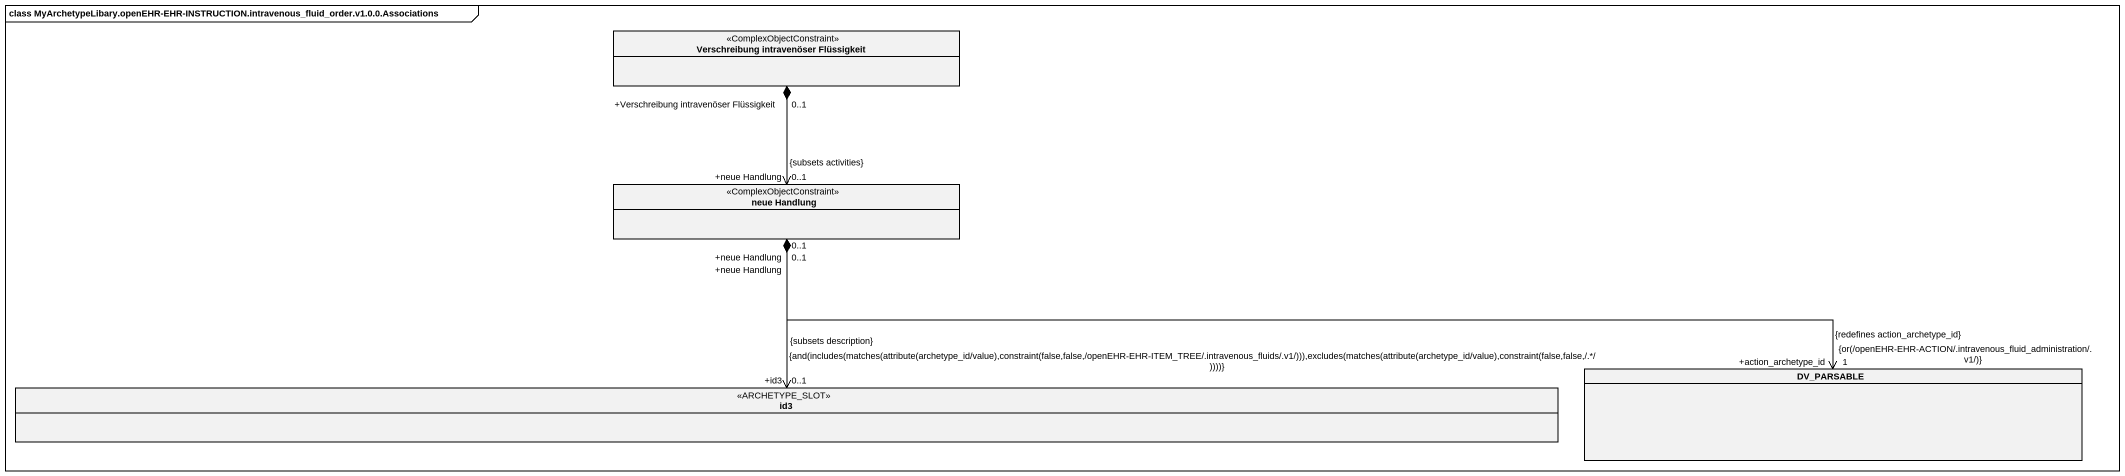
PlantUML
@startuml
mainframe class MyArchetypeLibary.openEHR-EHR-INSTRUCTION.intravenous_fluid_order.v1.0.0.Associations
hide circle
hide empty members
class "Verschreibung intravenöser Flüssigkeit" as Verschreibung_intravenöser <<ComplexObjectConstraint>>
class "neue Handlung" as neue_Handlung <<ComplexObjectConstraint>>
class id3 <<ARCHETYPE_SLOT>>
class DV_PARSABLE
Verschreibung_intravenöser "+Verschreibung intravenöser Flüssigkeit\n0..1" *--> "+neue Handlung\n0..1\n{subsets activities}" neue_Handlung
neue_Handlung "+neue Handlung\n0..1" *--> "+id3\n0..1\n{and(includes(matches(attribute(archetype_id/value),constraint(false,false,/openEHR-EHR-ITEM_TREE/.intravenous_fluids/.v1/))),excludes(matches(attribute(archetype_id/value),constraint(false,false,/.*/))))}\n{subsets description}" id3
neue_Handlung "+neue Handlung\n0..1" *-right-> "+action_archetype_id\n1\n{or(/openEHR-EHR-ACTION/.intravenous_fluid_administration/.v1/)}\n{redefines action_archetype_id}" DV_PARSABLE
@enduml
